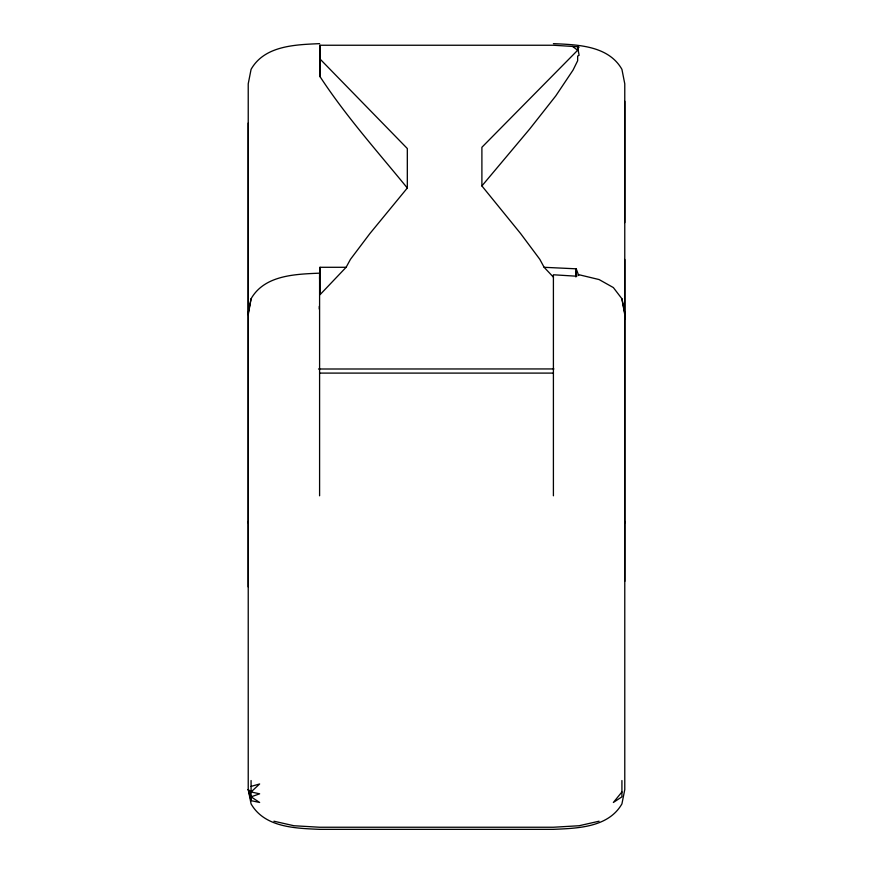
<?xml version="1.0" encoding="UTF-8"?>
<svg xmlns="http://www.w3.org/2000/svg" width="873" height="873" viewBox="0 0 873 873"><rect width="100%" height="100%" fill="white"/><g stroke="black" fill="none" stroke-linecap="round" stroke-linejoin="round"><path stroke-width="1.31" d="M248.227 586.951L248.227 123.038M319.594 279.305L319.594 276.676M624.773 581.396L624.773 101.279M346.112 267.291L320.009 267.291L320.096 294.627L346.112 267.291L350.477 259.303L369.901 233.549L407.32 188.011C377.507 151.531 345.937 116.229 320.096 76.737L319.987 45.243L553.406 45.243L577.675 46.749L577.653 50.263L481.896 147.286L481.896 185.927L520.603 233.549L539.809 259.303L544.13 267.302L553.46 277.21M319.245 309.053L319.278 306.325M577.675 46.749L579.105 47.229L577.686 47.589L577.653 50.263L572.612 46.433M576.136 276.468L576.235 268.819L544.13 267.302M575.885 276.959L576.235 268.819L578.69 275.53M319.594 275.071L320.009 267.291M576.442 276.305L576.551 274.602L576.737 276.217L553.406 274.777L553.406 495.799M248.227 313.167L251.075 298.762C264.584 275.017 295.445 274.198 319.594 273.162L319.594 495.799M248.227 314.771L251.075 298.762M621.925 791.964L613.359 802.473L621.925 796.831L621.925 780.527M481.896 185.927L529.736 128.953L555.763 95.91L573.081 70.026L577.653 60.739L577.664 56.036L579.105 55.272L577.686 47.589M319.594 43.65C295.434 44.698 264.552 45.549 251.075 69.349L248.227 83.797L248.227 789.563L251.075 791.964L259.641 783.965L251.075 786.409M624.773 259.456L624.784 789.574L621.925 803.891C608.339 827.549 577.533 828.281 553.406 829.35L319.594 829.35C295.478 828.281 264.661 827.549 251.075 803.891L248.227 789.563L251.075 796.831L259.641 793.819L251.075 791.964M599.085 821.209L579.105 825.738L553.406 827.244L319.594 827.244L293.906 825.738L273.915 821.209M318.525 369.006L553.897 368.941M319.594 373.098L553.406 373.098M553.406 43.661C577.566 44.709 608.448 45.56 621.925 69.349L624.773 83.797L624.773 222.593M248.227 789.563L251.075 800.661L259.641 802.473L251.075 796.831M579.105 274.755L599.085 279.556L613.359 287.566L621.925 298.762L624.773 313.167M319.987 45.243L320.096 59.091L407.32 148.53L407.32 188.011M624.773 314.771L621.925 298.762M624.773 314.596L624.773 319.343M624.773 521.476L624.784 522.872M248.227 521.476L248.227 522.862M320.096 59.091L320.096 76.737M251.075 780.527L251.075 800.661"/></g></svg>
